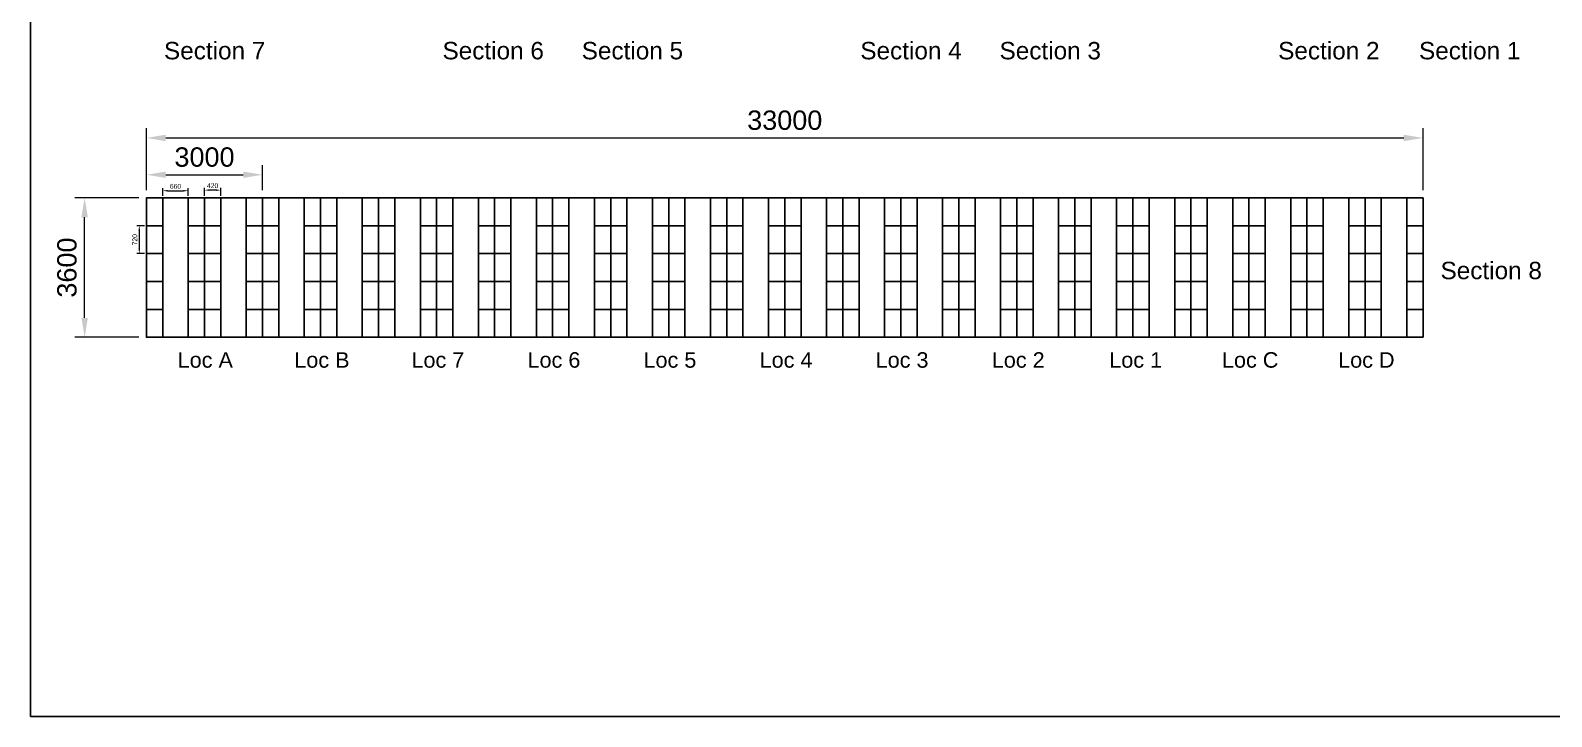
# Model space of a CAD drawing. Header units: millimetres. Extents: x 0 to 59400, y 0 to 42000.
# Drawn here: x 0 to 39323, y 0 to 17727 of the extents above; entities that cross this region are included whole.
import ezdxf

# ---------------------------------------------------------------- set-up
doc = ezdxf.new("R2010")
doc.units = ezdxf.units.MM
doc.header["$LTSCALE"] = 5
doc.linetypes.add('HIDDEN', pattern=[0.375, 0.25, -0.125])
doc.layers.add('0 @ 200', color=7, linetype='Continuous')
doc.layers.add('0 @ 50', color=7, linetype='Continuous')
doc.layers.add('Discrete', color=6, linetype='HIDDEN', lineweight=13)
doc.styles.add('note', font='arial.ttf')
doc.styles.get("Standard").update_dxf_attribs({"font": 'arial.ttf'})
doc.dimstyles.new('TCVN', dxfattribs={"dimtxt": 2.5, "dimasz": 2.5, "dimexe": 1.25, "dimexo": 1, "dimgap": 1, "dimtad": 3, "dimtoh": 1, "dimdsep": 46, "dimtxsty": 'Standard', "dimcen": 0, "dimclrd": 4, "dimclre": 3, "dimclrt": 7, "dimadec": 0, "dimazin": 0, "dimtfac": 1, "dimtmove": 0, "dimatfit": 3, "dimfxl": 1, "dimtfillclr": 1, "dimtolj": 1, "dimtzin": 0, "dimlwd": 13, "dimlwe": 13, "dimarcsym": 0})

# ---------------------------------------------------------------- blocks, each defined once
blk = doc.blocks.new('*D46')
at = {"color": 3, "linetype": 'Continuous', "lineweight": 13, "transparency": 16777216}
for p, q in [((2800, 13400), (1152, 13400)), ((2800, 9800), (1152, 9800))]:
    blk.add_line(p, q, dxfattribs=at)
at = {"color": 4, "linetype": 'Continuous', "lineweight": 13, "transparency": 16777216}
blk.add_line((1402, 10300), (1402, 12900), dxfattribs=at)
at = {"color": 4, "transparency": 16777216}
for points in [[(1318, 12900), (1485, 12900), (1402, 13400)], [(1318, 10300), (1485, 10300), (1402, 9800)]]:
    blk.add_solid(points, dxfattribs=at)
at = {"layer": 'Defpoints', "color": 0, "transparency": 16777216}
for p in [(1402, 13400), (3000, 13400), (3000, 9800)]:
    blk.add_point(p, dxfattribs=at)
at = {"color": 7, "transparency": 16777216, "insert": (946, 11600), "char_height": 500, "attachment_point": 5, "rotation": 90}
blk.add_mtext('\\A1;3600', dxfattribs=at)
blk = doc.blocks.new('*D47')
at = {"color": 3, "linetype": 'Continuous', "lineweight": 13, "transparency": 16777216}
for p, q in [((3000, 13600), (3000, 15200)), ((36000, 13600), (36000, 15200))]:
    blk.add_line(p, q, dxfattribs=at)
at = {"color": 4, "linetype": 'Continuous', "lineweight": 13, "transparency": 16777216}
blk.add_line((3500, 14950), (35500, 14950), dxfattribs=at)
at = {"color": 4, "transparency": 16777216}
for points in [[(3500, 15033), (3500, 14866), (3000, 14950)], [(35500, 15033), (35500, 14866), (36000, 14950)]]:
    blk.add_solid(points, dxfattribs=at)
at = {"layer": 'Defpoints', "color": 0, "transparency": 16777216}
for p in [(36000, 14950), (3000, 13400), (36000, 13400)]:
    blk.add_point(p, dxfattribs=at)
at = {"color": 7, "transparency": 16777216, "insert": (19500, 15405), "char_height": 500, "attachment_point": 5}
blk.add_mtext('\\A1;33000', dxfattribs=at)
blk = doc.blocks.new('*D48')
at = {"color": 3, "linetype": 'Continuous', "lineweight": 13, "transparency": 16777216}
for p, q in [((3420, 13450), (3420, 13648)), ((4080, 13450), (4080, 13648))]:
    blk.add_line(p, q, dxfattribs=at)
at = {"color": 4, "linetype": 'Continuous', "lineweight": 13, "transparency": 16777216}
blk.add_line((3545, 13586), (3955, 13586), dxfattribs=at)
at = {"color": 4, "transparency": 16777216}
for points in [[(3545, 13606), (3545, 13565), (3420, 13586)], [(3955, 13606), (3955, 13565), (4080, 13586)]]:
    blk.add_solid(points, dxfattribs=at)
at = {"layer": 'Defpoints', "color": 0, "transparency": 16777216}
for p in [(3420, 13400), (4080, 13586), (4080, 13400)]:
    blk.add_point(p, dxfattribs=at)
at = {"color": 7, "transparency": 16777216, "insert": (3750, 13699), "char_height": 125, "attachment_point": 5}
blk.add_mtext('\\A1;660', dxfattribs=at)
blk = doc.blocks.new('*D49')
at = {"color": 3, "linetype": 'Continuous', "lineweight": 13, "transparency": 16777216}
for p, q in [((4500, 13450), (4500, 13663)), ((4920, 13450), (4920, 13663))]:
    blk.add_line(p, q, dxfattribs=at)
at = {"color": 4, "linetype": 'Continuous', "lineweight": 13, "transparency": 16777216}
blk.add_line((4795, 13601), (4625, 13601), dxfattribs=at)
at = {"color": 4, "transparency": 16777216}
for points in [[(4625, 13622), (4625, 13580), (4500, 13601)], [(4795, 13622), (4795, 13580), (4920, 13601)]]:
    blk.add_solid(points, dxfattribs=at)
at = {"layer": 'Defpoints', "color": 0, "transparency": 16777216}
for p in [(4500, 13601), (4500, 13400), (4920, 13400)]:
    blk.add_point(p, dxfattribs=at)
at = {"color": 7, "transparency": 16777216, "insert": (4710, 13715), "char_height": 125, "attachment_point": 5}
blk.add_mtext('\\A1;420', dxfattribs=at)
blk = doc.blocks.new('*D50')
at = {"color": 3, "linetype": 'Continuous', "lineweight": 13, "transparency": 16777216}
for p, q in [((2950, 12680), (2752, 12680)), ((2950, 11960), (2752, 11960))]:
    blk.add_line(p, q, dxfattribs=at)
at = {"color": 4, "linetype": 'Continuous', "lineweight": 13, "transparency": 16777216}
blk.add_line((2814, 12555), (2814, 12085), dxfattribs=at)
at = {"color": 4, "transparency": 16777216}
for points in [[(2793, 12555), (2835, 12555), (2814, 12680)], [(2793, 12085), (2835, 12085), (2814, 11960)]]:
    blk.add_solid(points, dxfattribs=at)
at = {"layer": 'Defpoints', "color": 0, "transparency": 16777216}
for p in [(3000, 12680), (2814, 11960), (3000, 11960)]:
    blk.add_point(p, dxfattribs=at)
at = {"color": 7, "transparency": 16777216, "insert": (2700, 12320), "char_height": 125, "attachment_point": 5, "rotation": 90}
blk.add_mtext('\\A1;720', dxfattribs=at)
blk = doc.blocks.new('*D51')
at = {"color": 3, "linetype": 'Continuous', "lineweight": 13, "transparency": 16777216}
for p, q in [((3000, 13600), (3000, 14248)), ((6000, 13600), (6000, 14248))]:
    blk.add_line(p, q, dxfattribs=at)
at = {"color": 4, "linetype": 'Continuous', "lineweight": 13, "transparency": 16777216}
blk.add_line((3500, 13998), (5500, 13998), dxfattribs=at)
at = {"color": 4, "transparency": 16777216}
for points in [[(3500, 14081), (3500, 13915), (3000, 13998)], [(5500, 14081), (5500, 13915), (6000, 13998)]]:
    blk.add_solid(points, dxfattribs=at)
at = {"layer": 'Defpoints', "color": 0, "transparency": 16777216}
for p in [(6000, 13998), (3000, 13400), (6000, 13400)]:
    blk.add_point(p, dxfattribs=at)
at = {"color": 7, "transparency": 16777216, "insert": (4500, 14453), "char_height": 500, "attachment_point": 5}
blk.add_mtext('\\A1;3000', dxfattribs=at)

msp = doc.modelspace()

# ---------------------------------------------------------------- linework, layer by layer
for points in [[(0, 0), (0, 42000), (59400, 42000), (59400, 0), (0, 0)], [(0, 0), (0, 42000), (59400, 42000), (59400, 0), (0, 0)], [(6000, 9800), (6000, 13400), (3000, 13400), (3000, 9800)], [(3420, 12680), (3420, 13400), (3000, 13400), (3000, 12680)], [(4500, 12680), (4500, 13400), (4080, 13400), (4080, 12680)], [(4920, 12680), (4920, 13400), (4500, 13400), (4500, 12680)], [(6000, 12680), (6000, 13400), (5580, 13400), (5580, 12680)], [(9000, 9800), (9000, 13400), (6000, 13400), (6000, 9800)], [(6420, 12680), (6420, 13400), (6000, 13400), (6000, 12680)], [(7500, 12680), (7500, 13400), (7080, 13400), (7080, 12680)], [(7920, 12680), (7920, 13400), (7500, 13400), (7500, 12680)], [(9000, 12680), (9000, 13400), (8580, 13400), (8580, 12680)], [(12000, 9800), (12000, 13400), (9000, 13400), (9000, 9800)], [(9420, 12680), (9420, 13400), (9000, 13400), (9000, 12680)], [(10500, 12680), (10500, 13400), (10080, 13400), (10080, 12680)], [(10920, 12680), (10920, 13400), (10500, 13400), (10500, 12680)], [(12000, 12680), (12000, 13400), (11580, 13400), (11580, 12680)], [(15000, 9800), (15000, 13400), (12000, 13400), (12000, 9800)], [(12420, 12680), (12420, 13400), (12000, 13400), (12000, 12680)], [(13500, 12680), (13500, 13400), (13080, 13400), (13080, 12680)], [(13920, 12680), (13920, 13400), (13500, 13400), (13500, 12680)], [(15000, 12680), (15000, 13400), (14580, 13400), (14580, 12680)], [(18000, 9800), (18000, 13400), (15000, 13400), (15000, 9800)], [(15420, 12680), (15420, 13400), (15000, 13400), (15000, 12680)], [(16500, 12680), (16500, 13400), (16080, 13400), (16080, 12680)], [(16920, 12680), (16920, 13400), (16500, 13400), (16500, 12680)], [(18000, 12680), (18000, 13400), (17580, 13400), (17580, 12680)], [(21000, 9800), (21000, 13400), (18000, 13400), (18000, 9800)], [(18420, 12680), (18420, 13400), (18000, 13400), (18000, 12680)], [(19500, 12680), (19500, 13400), (19080, 13400), (19080, 12680)], [(19920, 12680), (19920, 13400), (19500, 13400), (19500, 12680)], [(21000, 12680), (21000, 13400), (20580, 13400), (20580, 12680)], [(24000, 9800), (24000, 13400), (21000, 13400), (21000, 9800)], [(21420, 12680), (21420, 13400), (21000, 13400), (21000, 12680)], [(22500, 12680), (22500, 13400), (22080, 13400), (22080, 12680)], [(22920, 12680), (22920, 13400), (22500, 13400), (22500, 12680)], [(24000, 12680), (24000, 13400), (23580, 13400), (23580, 12680)], [(27000, 9800), (27000, 13400), (24000, 13400), (24000, 9800)], [(24420, 12680), (24420, 13400), (24000, 13400), (24000, 12680)], [(25500, 12680), (25500, 13400), (25080, 13400), (25080, 12680)], [(25920, 12680), (25920, 13400), (25500, 13400), (25500, 12680)], [(27000, 12680), (27000, 13400), (26580, 13400), (26580, 12680)], [(30000, 9800), (30000, 13400), (27000, 13400), (27000, 9800)], [(27420, 12680), (27420, 13400), (27000, 13400), (27000, 12680)], [(28500, 12680), (28500, 13400), (28080, 13400), (28080, 12680)], [(28920, 12680), (28920, 13400), (28500, 13400), (28500, 12680)], [(30000, 12680), (30000, 13400), (29580, 13400), (29580, 12680)], [(33000, 9800), (33000, 13400), (30000, 13400), (30000, 9800)], [(30420, 12680), (30420, 13400), (30000, 13400), (30000, 12680)], [(31500, 12680), (31500, 13400), (31080, 13400), (31080, 12680)], [(31920, 12680), (31920, 13400), (31500, 13400), (31500, 12680)], [(33000, 12680), (33000, 13400), (32580, 13400), (32580, 12680)], [(36000, 9800), (36000, 13400), (33000, 13400), (33000, 9800)], [(33420, 12680), (33420, 13400), (33000, 13400), (33000, 12680)], [(34500, 12680), (34500, 13400), (34080, 13400), (34080, 12680)], [(34920, 12680), (34920, 13400), (34500, 13400), (34500, 12680)], [(36000, 12680), (36000, 13400), (35580, 13400), (35580, 12680)], [(3420, 11960), (3420, 12680), (3000, 12680), (3000, 11960)], [(4500, 11960), (4500, 12680), (4080, 12680), (4080, 11960)], [(4920, 11960), (4920, 12680), (4500, 12680), (4500, 11960)], [(6000, 11960), (6000, 12680), (5580, 12680), (5580, 11960)], [(6420, 11960), (6420, 12680), (6000, 12680), (6000, 11960)], [(7500, 11960), (7500, 12680), (7080, 12680), (7080, 11960)], [(7920, 11960), (7920, 12680), (7500, 12680), (7500, 11960)], [(9000, 11960), (9000, 12680), (8580, 12680), (8580, 11960)], [(9420, 11960), (9420, 12680), (9000, 12680), (9000, 11960)], [(10500, 11960), (10500, 12680), (10080, 12680), (10080, 11960)], [(10920, 11960), (10920, 12680), (10500, 12680), (10500, 11960)], [(12000, 11960), (12000, 12680), (11580, 12680), (11580, 11960)], [(12420, 11960), (12420, 12680), (12000, 12680), (12000, 11960)], [(13500, 11960), (13500, 12680), (13080, 12680), (13080, 11960)], [(13920, 11960), (13920, 12680), (13500, 12680), (13500, 11960)], [(15000, 11960), (15000, 12680), (14580, 12680), (14580, 11960)], [(15420, 11960), (15420, 12680), (15000, 12680), (15000, 11960)], [(16500, 11960), (16500, 12680), (16080, 12680), (16080, 11960)], [(16920, 11960), (16920, 12680), (16500, 12680), (16500, 11960)], [(18000, 11960), (18000, 12680), (17580, 12680), (17580, 11960)], [(18420, 11960), (18420, 12680), (18000, 12680), (18000, 11960)], [(19500, 11960), (19500, 12680), (19080, 12680), (19080, 11960)], [(19920, 11960), (19920, 12680), (19500, 12680), (19500, 11960)], [(21000, 11960), (21000, 12680), (20580, 12680), (20580, 11960)], [(21420, 11960), (21420, 12680), (21000, 12680), (21000, 11960)], [(22500, 11960), (22500, 12680), (22080, 12680), (22080, 11960)], [(22920, 11960), (22920, 12680), (22500, 12680), (22500, 11960)], [(24000, 11960), (24000, 12680), (23580, 12680), (23580, 11960)], [(24420, 11960), (24420, 12680), (24000, 12680), (24000, 11960)], [(25500, 11960), (25500, 12680), (25080, 12680), (25080, 11960)], [(25920, 11960), (25920, 12680), (25500, 12680), (25500, 11960)], [(27000, 11960), (27000, 12680), (26580, 12680), (26580, 11960)], [(27420, 11960), (27420, 12680), (27000, 12680), (27000, 11960)], [(28500, 11960), (28500, 12680), (28080, 12680), (28080, 11960)], [(28920, 11960), (28920, 12680), (28500, 12680), (28500, 11960)], [(30000, 11960), (30000, 12680), (29580, 12680), (29580, 11960)], [(30420, 11960), (30420, 12680), (30000, 12680), (30000, 11960)], [(31500, 11960), (31500, 12680), (31080, 12680), (31080, 11960)], [(31920, 11960), (31920, 12680), (31500, 12680), (31500, 11960)], [(33000, 11960), (33000, 12680), (32580, 12680), (32580, 11960)], [(33420, 11960), (33420, 12680), (33000, 12680), (33000, 11960)], [(34500, 11960), (34500, 12680), (34080, 12680), (34080, 11960)], [(34920, 11960), (34920, 12680), (34500, 12680), (34500, 11960)], [(36000, 11960), (36000, 12680), (35580, 12680), (35580, 11960)], [(3420, 11240), (3420, 11960), (3000, 11960), (3000, 11240)], [(4500, 11240), (4500, 11960), (4080, 11960), (4080, 11240)], [(4920, 11240), (4920, 11960), (4500, 11960), (4500, 11240)], [(6000, 11240), (6000, 11960), (5580, 11960), (5580, 11240)], [(6420, 11240), (6420, 11960), (6000, 11960), (6000, 11240)], [(7500, 11240), (7500, 11960), (7080, 11960), (7080, 11240)], [(7920, 11240), (7920, 11960), (7500, 11960), (7500, 11240)], [(9000, 11240), (9000, 11960), (8580, 11960), (8580, 11240)], [(9420, 11240), (9420, 11960), (9000, 11960), (9000, 11240)], [(10500, 11240), (10500, 11960), (10080, 11960), (10080, 11240)], [(10920, 11240), (10920, 11960), (10500, 11960), (10500, 11240)], [(12000, 11240), (12000, 11960), (11580, 11960), (11580, 11240)], [(12420, 11240), (12420, 11960), (12000, 11960), (12000, 11240)], [(13500, 11240), (13500, 11960), (13080, 11960), (13080, 11240)], [(13920, 11240), (13920, 11960), (13500, 11960), (13500, 11240)], [(15000, 11240), (15000, 11960), (14580, 11960), (14580, 11240)], [(15420, 11240), (15420, 11960), (15000, 11960), (15000, 11240)], [(16500, 11240), (16500, 11960), (16080, 11960), (16080, 11240)], [(16920, 11240), (16920, 11960), (16500, 11960), (16500, 11240)], [(18000, 11240), (18000, 11960), (17580, 11960), (17580, 11240)], [(18420, 11240), (18420, 11960), (18000, 11960), (18000, 11240)], [(19500, 11240), (19500, 11960), (19080, 11960), (19080, 11240)], [(19920, 11240), (19920, 11960), (19500, 11960), (19500, 11240)], [(21000, 11240), (21000, 11960), (20580, 11960), (20580, 11240)], [(21420, 11240), (21420, 11960), (21000, 11960), (21000, 11240)], [(22500, 11240), (22500, 11960), (22080, 11960), (22080, 11240)], [(22920, 11240), (22920, 11960), (22500, 11960), (22500, 11240)], [(24000, 11240), (24000, 11960), (23580, 11960), (23580, 11240)], [(24420, 11240), (24420, 11960), (24000, 11960), (24000, 11240)], [(25500, 11240), (25500, 11960), (25080, 11960), (25080, 11240)], [(25920, 11240), (25920, 11960), (25500, 11960), (25500, 11240)], [(27000, 11240), (27000, 11960), (26580, 11960), (26580, 11240)], [(27420, 11240), (27420, 11960), (27000, 11960), (27000, 11240)], [(28500, 11240), (28500, 11960), (28080, 11960), (28080, 11240)], [(28920, 11240), (28920, 11960), (28500, 11960), (28500, 11240)], [(30000, 11240), (30000, 11960), (29580, 11960), (29580, 11240)], [(30420, 11240), (30420, 11960), (30000, 11960), (30000, 11240)], [(31500, 11240), (31500, 11960), (31080, 11960), (31080, 11240)], [(31920, 11240), (31920, 11960), (31500, 11960), (31500, 11240)], [(33000, 11240), (33000, 11960), (32580, 11960), (32580, 11240)], [(33420, 11240), (33420, 11960), (33000, 11960), (33000, 11240)], [(34500, 11240), (34500, 11960), (34080, 11960), (34080, 11240)], [(34920, 11240), (34920, 11960), (34500, 11960), (34500, 11240)], [(36000, 11240), (36000, 11960), (35580, 11960), (35580, 11240)], [(3420, 10520), (3420, 11240), (3000, 11240), (3000, 10520)], [(4500, 10520), (4500, 11240), (4080, 11240), (4080, 10520)], [(4920, 10520), (4920, 11240), (4500, 11240), (4500, 10520)], [(6000, 10520), (6000, 11240), (5580, 11240), (5580, 10520)], [(6420, 10520), (6420, 11240), (6000, 11240), (6000, 10520)], [(7500, 10520), (7500, 11240), (7080, 11240), (7080, 10520)], [(7920, 10520), (7920, 11240), (7500, 11240), (7500, 10520)], [(9000, 10520), (9000, 11240), (8580, 11240), (8580, 10520)], [(9420, 10520), (9420, 11240), (9000, 11240), (9000, 10520)], [(10500, 10520), (10500, 11240), (10080, 11240), (10080, 10520)], [(10920, 10520), (10920, 11240), (10500, 11240), (10500, 10520)], [(12000, 10520), (12000, 11240), (11580, 11240), (11580, 10520)], [(12420, 10520), (12420, 11240), (12000, 11240), (12000, 10520)], [(13500, 10520), (13500, 11240), (13080, 11240), (13080, 10520)], [(13920, 10520), (13920, 11240), (13500, 11240), (13500, 10520)], [(15000, 10520), (15000, 11240), (14580, 11240), (14580, 10520)], [(15420, 10520), (15420, 11240), (15000, 11240), (15000, 10520)], [(16500, 10520), (16500, 11240), (16080, 11240), (16080, 10520)], [(16920, 10520), (16920, 11240), (16500, 11240), (16500, 10520)], [(18000, 10520), (18000, 11240), (17580, 11240), (17580, 10520)], [(18420, 10520), (18420, 11240), (18000, 11240), (18000, 10520)], [(19500, 10520), (19500, 11240), (19080, 11240), (19080, 10520)], [(19920, 10520), (19920, 11240), (19500, 11240), (19500, 10520)], [(21000, 10520), (21000, 11240), (20580, 11240), (20580, 10520)], [(21420, 10520), (21420, 11240), (21000, 11240), (21000, 10520)], [(22500, 10520), (22500, 11240), (22080, 11240), (22080, 10520)], [(22920, 10520), (22920, 11240), (22500, 11240), (22500, 10520)], [(24000, 10520), (24000, 11240), (23580, 11240), (23580, 10520)], [(24420, 10520), (24420, 11240), (24000, 11240), (24000, 10520)], [(25500, 10520), (25500, 11240), (25080, 11240), (25080, 10520)], [(25920, 10520), (25920, 11240), (25500, 11240), (25500, 10520)], [(27000, 10520), (27000, 11240), (26580, 11240), (26580, 10520)], [(27420, 10520), (27420, 11240), (27000, 11240), (27000, 10520)], [(28500, 10520), (28500, 11240), (28080, 11240), (28080, 10520)], [(28920, 10520), (28920, 11240), (28500, 11240), (28500, 10520)], [(30000, 10520), (30000, 11240), (29580, 11240), (29580, 10520)], [(30420, 10520), (30420, 11240), (30000, 11240), (30000, 10520)], [(31500, 10520), (31500, 11240), (31080, 11240), (31080, 10520)], [(31920, 10520), (31920, 11240), (31500, 11240), (31500, 10520)], [(33000, 10520), (33000, 11240), (32580, 11240), (32580, 10520)], [(33420, 10520), (33420, 11240), (33000, 11240), (33000, 10520)], [(34500, 10520), (34500, 11240), (34080, 11240), (34080, 10520)], [(34920, 10520), (34920, 11240), (34500, 11240), (34500, 10520)], [(36000, 10520), (36000, 11240), (35580, 11240), (35580, 10520)], [(3420, 9800), (3420, 10520), (3000, 10520), (3000, 9800)], [(4500, 9800), (4500, 10520), (4080, 10520), (4080, 9800)], [(4920, 9800), (4920, 10520), (4500, 10520), (4500, 9800)], [(6000, 9800), (6000, 10520), (5580, 10520), (5580, 9800)], [(6420, 9800), (6420, 10520), (6000, 10520), (6000, 9800)], [(7500, 9800), (7500, 10520), (7080, 10520), (7080, 9800)], [(7920, 9800), (7920, 10520), (7500, 10520), (7500, 9800)], [(9000, 9800), (9000, 10520), (8580, 10520), (8580, 9800)], [(9420, 9800), (9420, 10520), (9000, 10520), (9000, 9800)], [(10500, 9800), (10500, 10520), (10080, 10520), (10080, 9800)], [(10920, 9800), (10920, 10520), (10500, 10520), (10500, 9800)], [(12000, 9800), (12000, 10520), (11580, 10520), (11580, 9800)], [(12420, 9800), (12420, 10520), (12000, 10520), (12000, 9800)], [(13500, 9800), (13500, 10520), (13080, 10520), (13080, 9800)], [(13920, 9800), (13920, 10520), (13500, 10520), (13500, 9800)], [(15000, 9800), (15000, 10520), (14580, 10520), (14580, 9800)], [(15420, 9800), (15420, 10520), (15000, 10520), (15000, 9800)], [(16500, 9800), (16500, 10520), (16080, 10520), (16080, 9800)], [(16920, 9800), (16920, 10520), (16500, 10520), (16500, 9800)], [(18000, 9800), (18000, 10520), (17580, 10520), (17580, 9800)], [(18420, 9800), (18420, 10520), (18000, 10520), (18000, 9800)], [(19500, 9800), (19500, 10520), (19080, 10520), (19080, 9800)], [(19920, 9800), (19920, 10520), (19500, 10520), (19500, 9800)], [(21000, 9800), (21000, 10520), (20580, 10520), (20580, 9800)], [(21420, 9800), (21420, 10520), (21000, 10520), (21000, 9800)], [(22500, 9800), (22500, 10520), (22080, 10520), (22080, 9800)], [(22920, 9800), (22920, 10520), (22500, 10520), (22500, 9800)], [(24000, 9800), (24000, 10520), (23580, 10520), (23580, 9800)], [(24420, 9800), (24420, 10520), (24000, 10520), (24000, 9800)], [(25500, 9800), (25500, 10520), (25080, 10520), (25080, 9800)], [(25920, 9800), (25920, 10520), (25500, 10520), (25500, 9800)], [(27000, 9800), (27000, 10520), (26580, 10520), (26580, 9800)], [(27420, 9800), (27420, 10520), (27000, 10520), (27000, 9800)], [(28500, 9800), (28500, 10520), (28080, 10520), (28080, 9800)], [(28920, 9800), (28920, 10520), (28500, 10520), (28500, 9800)], [(30000, 9800), (30000, 10520), (29580, 10520), (29580, 9800)], [(30420, 9800), (30420, 10520), (30000, 10520), (30000, 9800)], [(31500, 9800), (31500, 10520), (31080, 10520), (31080, 9800)], [(31920, 9800), (31920, 10520), (31500, 10520), (31500, 9800)], [(33000, 9800), (33000, 10520), (32580, 10520), (32580, 9800)], [(33420, 9800), (33420, 10520), (33000, 10520), (33000, 9800)], [(34500, 9800), (34500, 10520), (34080, 10520), (34080, 9800)], [(34920, 9800), (34920, 10520), (34500, 10520), (34500, 9800)], [(36000, 9800), (36000, 10520), (35580, 10520), (35580, 9800)]]:
    msp.add_lwpolyline(points, close=True)
at = {"layer": 'Discrete'}
for p, q in [((6000, 9800), (6000, 13400)), ((9000, 9800), (9000, 13400)), ((12000, 9800), (12000, 13400)), ((15000, 9800), (15000, 13400)), ((18000, 9800), (18000, 13400)), ((21000, 9800), (21000, 13400)), ((21000, 9800), (21000, 13400)), ((24000, 9800), (24000, 13400)), ((27000, 9800), (27000, 13400)), ((30000, 9800), (30000, 13400)), ((33000, 9800), (33000, 13400))]:
    msp.add_line(p, q, dxfattribs=at)

# ---------------------------------------------------------------- texts
at = {"attachment_point": 1, "style": 'note'}
for s, width, insert, char_height in [('\\pi92.83765;Section 7', 2750, (3360, 17430.232), 450), ('\\pi92.99113;Section 6', 2750, (10560, 17430.232), 450), ('\\pi91.14939;Section 5', 2750, (14160, 17430.232), 450), ('\\pi93.75853;Section 4', 2750, (21360, 17430.232), 450), ('\\pi92.83765;Section 3', 2750, (24960, 17430.232), 450), ('\\pi95.13984;Section 2', 2750, (32160, 17430.232), 450), ('\\pi136.27217;Section 1', 2750, (35760, 17430.232), 450), ('\\pi92.37722;Section 8', 2750, (36360, 11750.232), 450), ('\\pi805.59345;Loc A', 3000, (3000, 9413.643), 400), ('\\pi820.87312;Loc B', 3000, (6000, 9413.643), 400), ('\\pi849.65894;Loc 7', 3000, (9000, 9413.643), 400), ('\\pi849.79536;Loc 6', 3000, (12000, 9413.643), 400), ('\\pi848.15825;Loc 5', 3000, (15000, 9413.643), 400), ('\\pi850.47749;Loc 4', 3000, (18000, 9413.643), 400), ('\\pi849.65894;Loc 3', 3000, (21000, 9413.643), 400), ('\\pi851.70532;Loc 2', 3000, (24000, 9413.643), 400), ('\\pi888.26739;Loc 1', 3000, (27000, 9413.643), 400), ('\\pi801.63711;Loc C', 3000, (30000, 9413.643), 400), ('\\pi805.45703;Loc D', 3000, (33000, 9413.643), 400)]:
    msp.add_mtext_dynamic_manual_height_columns(s, width=width, gutter_width=1, heights=[0], dxfattribs=dict(at, insert=insert, char_height=char_height))

# ---------------------------------------------------------------- dimensions: what is measured, and where the dimension line sits
at = {"layer": '0 @ 200'}
for base, p2, picture, middle in [((36000, 14949.636), (36000, 13400), '*D47', (19500, 15405.093)), ((6000, 13997.992), (6000, 13400), '*D51', (4500, 14453.449))]:
    dim = msp.add_linear_dim(base=base, p1=(3000, 13400), p2=p2, dimstyle='TCVN', override={"dimscale": 200, "dimtix": 0, "dimtofl": 1, "dimtmove": 0, "dimatfit": 3}, dxfattribs=at)
    dim.commit()
    dim.dimension.update_dxf_attribs({"geometry": picture, "text_midpoint": middle})
dim = msp.add_linear_dim(base=(1401.66, 13400), p1=(3000, 9800), p2=(3000, 13400), angle=90, dimstyle='TCVN', override={"dimscale": 200, "dimtix": 0, "dimtofl": 1, "dimtmove": 0, "dimatfit": 3}, dxfattribs=at)
dim.commit()
dim.dimension.update_dxf_attribs({"geometry": '*D46', "text_midpoint": (946.203, 11600)})
at = {"layer": '0 @ 50'}
for base, p1, p2, picture, middle in [((4080, 13585.594), (3420, 13400), (4080, 13400), '*D48', (3750, 13699.415)), ((4500, 13600.958), (4920, 13400), (4500, 13400), '*D49', (4710, 13714.779))]:
    dim = msp.add_linear_dim(base=base, p1=p1, p2=p2, dimstyle='TCVN', override={"dimscale": 50, "dimtix": 0, "dimtofl": 1, "dimtmove": 0, "dimatfit": 3}, dxfattribs=at)
    dim.commit()
    dim.dimension.update_dxf_attribs({"geometry": picture, "text_midpoint": middle})
dim = msp.add_linear_dim(base=(2814.002, 11960), p1=(3000, 12680), p2=(3000, 11960), angle=90, dimstyle='TCVN', override={"dimscale": 50, "dimtix": 0, "dimtofl": 1, "dimtmove": 0, "dimatfit": 3}, dxfattribs=at)
dim.commit()
dim.dimension.update_dxf_attribs({"geometry": '*D50', "text_midpoint": (2700.18, 12320)})

doc.saveas('drawing.dxf')
